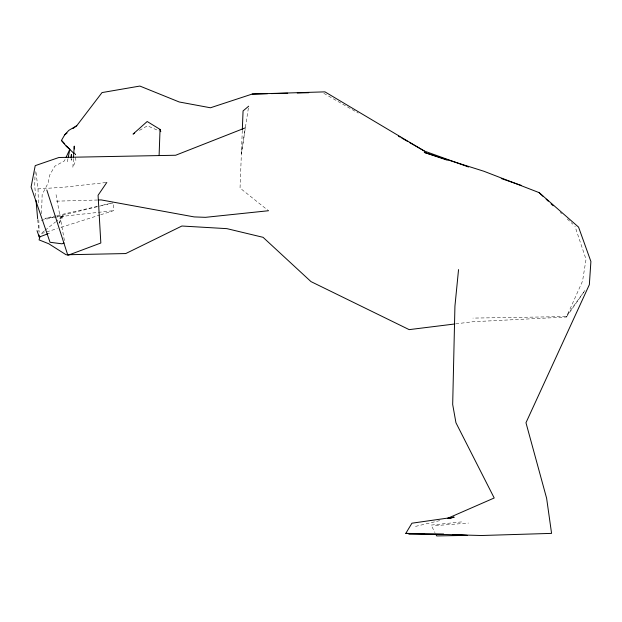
<?xml version="1.0" encoding="UTF-8"?>
<svg xmlns="http://www.w3.org/2000/svg" width="622" height="622" viewBox="0 0 622 622"><rect width="100%" height="100%" fill="white"/><g stroke="black" fill="none" stroke-linecap="round" stroke-linejoin="round"><path stroke-width="0.47" stroke-dasharray="3.11 2.33" d="M100.671 214.761L113.577 210.656L113.663 203.588M71.32 158.338L71.289 160.235L71.118 158.688M35.073 171.408L34.739 185.815L35.851 198.379M41.557 213.688L42.156 194.515L48.081 183.171L49.822 174.86L54.767 166.237L64.408 160.904L65.574 158.392M242.292 130.317L240.045 188.046L268.463 210.741M73.419 158.711L72.852 167.435L75.853 160.313L75.449 154.831L74.679 152.592M248.38 108.104L241.375 153.572L245.262 128.77M67.363 161.767L68.078 158.175M59.028 223.158L62.775 214.559M455.732 323.86L472.837 321.745L566.424 317.026L582.55 281.113L586.025 259.32L574.946 226.167M59.106 223.236L63.646 215.422L56.26 221.354M566.424 317.026L585.03 290.334L566.012 316.582L472.93 318.099M44.442 230.84L40.749 233.802L57.341 228.531M45.181 230.249L55.521 221.945M139.452 130.41L147.453 125.792L159.007 130.892M47.777 233.833L49.48 233.188M61.026 227.357L99.753 215.056M41.355 220.398L112.737 202.927L99.543 205.905M415.504 526.391L441.807 520.109M56.205 215.741L44.901 218.306L113.577 210.656M57.146 215.531L98.603 206.123M105.857 182.549L63.802 187.222L38.02 188.909L35.773 170.296M461.524 521.912L431.124 525.085L434.972 532.595M435.454 525.629L468.483 523.063M56.4 201.17L97.327 200.02M323.844 93.362L358.202 113.072M560.197 212.351L561.604 213.673M567.225 218.928L572.839 224.192M74.609 153.307L75.449 154.831M56.058 194.663L64.626 241.74M37.724 219.644L38.751 231.236M38.02 188.909L38.416 204.311M38.813 219.714L39.139 232.224"/><path stroke-width="0.93" d="M71.359 156.449L71.398 154.551L71.04 157.918M159.115 155.243L160.041 129.384L147.181 121.508L133.046 134.103L134.647 133.178M242.331 129.353L243.062 110.941L248.676 106.206M73.482 157.739L74.243 146.108L74.329 148.977M458.546 269.59L454.931 306.195L452.684 404.494L455.949 422.75L494.202 497.989L447.467 518.398M68.257 157.28L69.866 149.194L65.963 157.56M40.033 236.414L39.077 239.898L48.804 243.785L66.126 254.771L125.761 253.558L181.888 226.019L226.906 228.647L263.059 237.316L310.992 281.611L409.175 329.629L454.783 323.976M74.127 153.572L66.173 146.007L61.446 140.432L64.742 134.787L68.855 130.34L76.763 125.706L102.031 92.577L139.88 86.061L179.229 101.985L210.446 107.777L252.205 94.054L324.948 91.862L424.406 151.06L468.568 167.015M447.202 160.165L424.29 152.421L483.908 171.26L539.126 192.618L578.569 227.123L590.9 261.481L589.345 284.697L525.971 422.75L546.621 498.269L551.574 533.381L481.436 535.511L405.801 533.381L411.935 523.195L454.021 517.193L448.384 518.538M106.813 182.44L98.074 195.277L100.834 243.015L67.852 255.339L46.813 189.974M64.742 134.787L66.997 133.085M73.007 128.544L76.763 125.706M64.097 242.969L61.998 243.824L50.017 242.269L31.1 186.989L35.213 165.646L58.903 157.498L175.653 155.251L245.418 127.813M37.025 230.645L39.264 237.036L47.777 233.833M448.478 518.507L454.021 517.193M268.463 210.741L205.439 217.335L194.15 216.907L101.137 199.911L98.284 199.996M456.89 534.617L467.192 535.363L436.683 535.939L435.828 534.267M252.205 94.054L267.546 93.689M271.379 93.603L287.667 93.214M297.254 92.989L308.753 92.717M408.872 534.251L443.626 534.041M405.801 533.381L424.22 533.653M453.018 534.586L458.492 535.278M501.27 178.537L521.415 185.449M398.43 136.156L400.101 137.112M401.781 138.076L407.643 141.443M409.323 142.407L424.406 151.06M68.451 147.741L66.173 146.007L69.252 148.666M539.126 192.618L543.34 196.568M546.155 199.195L548.262 201.17M551.069 203.798L553.176 205.773M61.446 140.432L64.688 143.806M160.041 129.384L160.787 131.677M36.022 200.315L37.639 218.672M39.093 235.108L39.264 237.036"/></g></svg>
